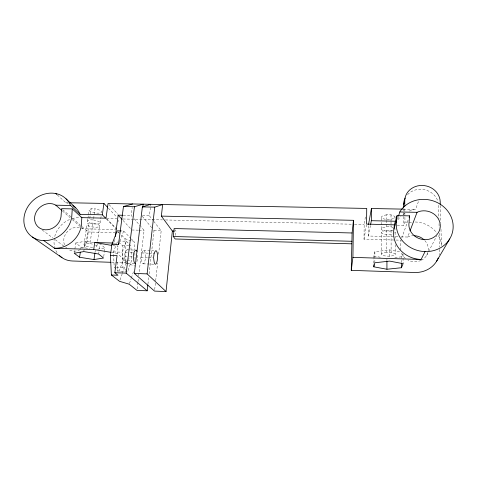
<?xml version="1.0" encoding="UTF-8"?>
<svg xmlns="http://www.w3.org/2000/svg" width="477" height="477" viewBox="0 0 477 477"><rect width="100%" height="100%" fill="white"/><g stroke="black" fill="none" stroke-linecap="round" stroke-linejoin="round"><path stroke-width="0.36" stroke-dasharray="2.38 1.79" d="M381.266 254.092L381.296 232.317M381.296 228.912L381.308 217.077M374.85 262.767L374.868 259.083M374.874 258.343L374.898 251.713L389.602 249.9L400.889 252.118M373.843 263.226L373.867 258.898M373.867 258.176L373.879 256.012L374.898 251.713M398.062 236.783L368.447 236.026L368.524 225.305M400.459 249.948A14.077 12.945 15.9 0 1 400.328 248.249L401.02 240.181L364.023 239.204L364.166 224.488L365.561 215.729M82.02 226.629L88.096 231.965L87.78 237.373A12.718 11.239 -43.5 0 1 82.61 248.106M175.53 235.411L175.971 231.124L174.862 229.58M154.697 289.622L155.585 281.525M155.669 280.792L157.613 263.131M158.591 254.295L161.184 230.749L153.952 221.572M147.93 284.185L148.681 277.578M149.098 273.905L154.029 230.564L153.087 229.419M153.499 221L149.432 215.842L150.78 204.311M141.228 257.198L141.735 252.971L142.575 251.474A6.767 1.956 -87.7 0 1 145.27 253.639A6.767 1.956 -87.7 0 1 144.149 263.083A6.767 1.956 -87.7 0 1 141.58 259.899L141.228 257.198L147.781 257.407M137.137 288.919L137.919 282.33M138.008 281.597L138.354 278.663M138.7 275.736L144.09 230.313L140.751 226.456M126.536 263.268A6.744 2.117 -87.7 0 1 124.944 259.351L124.563 256.656L125.093 252.446L126.006 250.962A6.744 2.117 -87.7 0 1 128.134 250.52M132.159 216.546L131.199 215.443L132.195 207.549M118.022 221.745L118.213 220.308M127.222 262.38L117.199 253.376L118.093 246.484L117.056 245.512M116.531 245.023L114.45 243.079L115.13 237.934M103.736 256.578L104.326 252.25M104.427 251.528L104.916 247.921L100.116 243.723M98.679 254.026L98.989 251.82M99.401 248.875L100.015 244.462M94.995 252.44L95.299 250.3M96.885 246.275L97.189 244.111M97.594 241.225L99.735 226.068M100.176 222.902L101.213 215.568M92.633 247.289A6.481 1.64 7.5 0 1 85.532 245.929A6.481 1.64 7.5 0 1 84.864 243.968L86.093 243.431L90.016 243.544L92.967 223.117L95.609 223.808A6.422 1.807 7.9 0 1 99.198 226.706A6.422 1.807 7.9 0 1 90.499 226.492A6.422 1.807 7.9 0 1 87.851 223.624L89.086 223.021L92.967 223.117M93.432 219.915L96.062 220.618A6.41 1.83 7.9 0 1 99.639 223.546A6.41 1.83 7.9 0 1 90.958 223.343A6.41 1.83 7.9 0 1 88.323 220.44L89.551 219.825L93.432 219.915L95.036 208.801L91.179 208.723L89.95 209.367A6.374 1.92 8.1 0 0 92.55 212.408A6.374 1.92 8.1 0 0 101.19 212.581A6.374 1.92 8.1 0 0 97.654 209.528L95.036 208.801M84.018 244.695L87.005 224.428M87.476 221.256L87.798 219.05M87.905 218.317L88.34 215.377M88.448 214.644L89.098 210.232M83.791 251.576L85.311 241.207L93.772 242.644M86.093 243.431L89.086 223.021M89.754 218.436L91.179 208.723M80.744 249.352L81.066 247.199L75.783 243.02L74.233 253.251M364.023 239.204L366.467 224.822M368.447 236.026L370.51 225.084M397.752 218.609L398.361 216.624M129.458 283.511L131.109 278.657M131.348 277.966L133.471 271.723M397.21 225.239L403.822 225.394L404.961 222.061L404.818 208.33M129.362 244.266L130.871 245.78L131.497 260.722L127.651 271.717L119.071 271.407L116.668 269.439M401.753 238.101L408.372 219.325M120.007 279.951L122.178 273.876M122.416 273.202L126.029 263.095L124.968 238.637L120.83 234.481M119.071 271.407L123.054 260.448L122.392 245.53L118.719 242.012M409.188 211.102A27.416 25.019 14.3 0 1 415.539 209.427L419.134 199.666M126.727 270.924L122.983 267.728L122.291 252.196L126.339 241.249L117.67 241.004L116.621 243.735M401.026 236.86L407.692 237.027L409.51 232.221M119.793 241.207L123.68 231.005L120.8 230.934M115.684 268.629L114.212 267.418L113.478 251.922L116.358 244.415M401.395 262.648L401.348 256.835L402.534 253.764M426.569 255.535L428.257 252.273M428.596 251.623L436.688 235.966M407.692 237.027L409.344 236.353A14.077 12.945 15.9 0 1 413.481 235.692M386.549 214.763L384.158 215.437A6.869 2.2 -0.4 0 0 382.804 218.603A6.869 2.2 -0.4 0 0 392.75 218.812A6.869 2.2 -0.4 0 0 393.024 215.616L390.997 214.853L386.549 214.763L386.561 219.688M393.084 227.565L391.045 226.825L386.567 226.724L384.158 227.356A6.911 2.099 -0.1 0 0 382.912 230.415A6.911 2.099 -0.1 0 0 393.054 230.534M393.102 231.005L391.057 230.272L386.573 230.164L384.164 230.785A6.922 2.069 0 0 0 382.912 233.802A6.922 2.069 0 0 0 393.072 233.933M386.603 252.178L384.17 252.721A7 1.878 0.4 0 0 382.792 255.416A7 1.878 0.4 0 0 392.917 255.714A7 1.878 0.4 0 0 393.203 252.989L391.14 252.309L386.603 252.178L386.573 230.164M75.783 243.02L85.311 241.207M97.594 249.203L104.916 247.921M394.855 257.586L401.348 256.835M57.371 194.998L65.838 202.749L67.812 202.767M403.393 209.129L415.539 209.427M123.227 215.27L131.199 215.443M142.492 215.687L149.432 215.842M106.663 218.609L116.937 218.848M123.03 218.985L162.472 219.885M165.447 219.951L351.513 224.202M354.489 224.268L364.166 224.488M81.472 228.054L82.795 228.751L116.239 229.604M131.849 229.997L138.33 230.164M139.051 230.182L144.09 230.313M154.029 230.564L161.184 230.749M88.096 231.965L116.799 232.716M117.539 232.734L119.011 232.776M112.989 243.037L114.45 243.079M122.392 245.53L128.754 245.715M127.085 249.835L134.305 250.055M143.577 250.342L153.654 250.652M113.478 251.922L122.291 252.196M125.093 252.446L127.281 252.518M130.191 252.607L133.107 252.697M141.735 252.971L148.269 253.174M148.997 253.198L153.35 253.329M124.563 256.656L126.751 256.727M129.672 256.823L132.588 256.912M148.508 257.431L152.873 257.568M404.961 222.061L410.816 222.252A25.877 23.761 15.5 0 1 413.75 222.002M123.054 260.448L126.572 260.561M127.276 260.585L131.497 260.722M111.511 262.308L126.274 262.803M127.985 263.316L135.206 263.56M143.04 263.829L153.85 264.192M116.406 267.496L122.983 267.728M81.066 247.199L89.664 248.636M111.332 252.399L117.199 253.376M112.983 245.613L118.093 246.484M373.879 256.012L381.85 257.532M90.016 243.544L92.687 244.194A6.481 1.64 7.5 0 1 93.707 244.445M126.029 263.095L135.361 266.172M124.968 238.637L134.389 242.095L134.711 250.121M42.274 230.057L52.869 237.945M55.225 239.698L64.639 246.716M62.409 210.953L70.119 217.691M72.325 219.611L81.138 227.308M81.692 227.785L82.795 228.751M62.696 209.647L72.087 217.894M72.635 218.377L81.472 226.14M126.339 241.249L128.856 243.765M118.242 231.882L120.311 233.957M106.502 219.044L116.46 229.091M106.532 218.704L116.865 229.157M123.68 231.005L130.817 238.399M131.33 238.929L134.389 242.095M108.41 208.216L116.907 217.279M123.042 220.457L131.354 229.467M109.03 204.561L117.867 214.167M134.067 218.746L140.274 225.907M142.271 216.248L152.616 228.847M117.378 262.111L117.813 271.592M134.83 253.043L135.098 259.607M440.313 205.432L440.796 222.532M440.986 229.228L441.452 245.589M438.542 205.343L438.906 218.544M439.049 223.683L439.168 228.084M439.311 233.217L439.693 247.158M403.655 208.401L403.727 215.789M403.739 216.528L403.822 225.394M403.017 254.014L403.113 263.662M395.01 216.981L395.022 218.466M395.099 232.293L395.129 238.13M395.171 244.695L395.224 254.175M390.997 214.853L391.021 221.191M391.027 221.894L391.039 224.715M391.039 225.418L391.045 226.825M391.057 230.272L391.14 252.309M389.602 249.9L389.62 257.604M386.925 259.22L386.925 260.651M386.561 220.392L386.567 226.724M395.081 228.871A6.911 2.099 -0.1 0 1 394.855 229.598M80.124 249.715A12.718 11.239 -43.5 0 1 68.724 249.698M66.655 248.088A12.718 11.239 -43.5 0 1 65.796 247.098M64.502 244.814A12.718 11.239 -43.5 0 1 67.048 232.049A12.718 11.239 -43.5 0 1 79.552 227.469M415.223 221.996A25.877 23.761 15.5 0 1 436.849 233.098M438.417 235.525A25.877 23.761 15.5 0 1 441.44 245.631M439.752 249.358A25.478 23.427 15.9 0 1 439.216 254.819M95.418 245.029A6.481 1.64 7.5 0 1 95.352 247.14M407.555 194.658A17.518 15.824 10.6 0 1 424.524 189.703A17.518 15.824 10.6 0 1 437.832 201.211M427.911 252.411A14.077 12.945 15.9 0 1 421.501 260.198M420.964 260.46A14.077 12.945 15.9 0 1 407.966 260.06M405.408 258.391A14.077 12.945 15.9 0 1 401.205 252.721M424.858 240.581A14.077 12.945 15.9 0 1 428.155 251.301M128.951 258.367A6.744 2.117 -87.7 0 1 128.784 259.458M137.668 255.183A6.756 2.033 -87.7 0 1 136.595 262.38M397.901 219.778A27.416 25.019 14.3 0 1 400.769 216.469M403.017 214.549A27.416 25.019 14.3 0 1 405.688 212.784M394.896 231.935A6.922 2.069 0 0 1 394.873 233.009M65.838 202.749A24.619 21.471 -42.8 0 1 68.921 203.613M57.055 252.607A23.021 20.338 -43.5 0 1 55.41 249.423M55.153 248.75A23.021 20.338 -43.5 0 1 70.274 219.253M72.105 218.633A23.021 20.338 -43.5 0 1 80.452 217.798"/><path stroke-width="0.72" d="M370.647 224.351L371.333 220.702L371.41 208.521L402.648 209.117M373.825 266.834L374.85 262.767L389.631 261.104L403.113 263.662L401.443 267.734L386.942 269.249L373.825 266.834L373.837 264.669M438.178 258.093A25.478 23.427 15.9 0 1 414.638 272.492L351.263 270.358L352.092 232.979L353.463 220.314L161.363 216.105L162.645 204.538L154.757 207.137L142.379 206.893L134.329 273.428L154.536 291.095L166.032 291.56L172.364 231.029L161.363 216.105M351.263 270.358L352.908 257.383L353.463 220.314M61.855 210.476L55.797 205.188L54.348 204.43A14.131 12.229 -42.4 0 0 35.292 214.191A14.131 12.229 -42.4 0 0 45.744 229.813A14.131 12.229 -42.4 0 0 61.163 214.608L61.593 208.676L72.271 208.896L81.829 217.637L81.585 221.596A24.619 21.471 -42.8 0 1 54.527 248.273L43.806 240.635M72.271 208.896L71.717 217.142A25.579 22.139 -42.4 0 1 36.324 239.126A25.579 22.139 -42.4 0 1 32.06 201.431A25.579 22.139 -42.4 0 1 70.363 205.199L80.053 214.322L102.311 214.811L105.459 217.983M425.055 251.582L421.125 259.47A27.416 25.019 14.3 0 1 393.948 229.002L394.33 224.834L397.049 215.682L409.6 215.848L408.861 224.78A15.795 14.352 13.4 0 0 426.623 239.615A15.795 14.352 13.4 0 0 439.812 222.282A15.795 14.352 13.4 0 0 418.913 211.561L417.065 212.319L399.774 211.979L398.563 215.956M393.948 229.002L396.661 220.01L397.049 215.682M351.68 243.819L175.16 238.983L173.294 236.503L174.123 228.555L352.092 232.979M166.032 291.56L147.101 273.887L154.757 207.137M120.8 230.934L117.205 230.838L111.886 244.415L110.425 255.338L111.379 274.996L119.524 281.305L129.219 284.203L136.965 290.386L147.178 290.797L147.846 284.924M142.838 207.042L143.189 204.162L134.46 206.738L123.465 206.523L118.499 244.606L111.886 244.415M147.178 290.797L126.166 273.13L134.46 206.738M111.379 274.996L117.986 275.235L114.832 272.725L117.074 255.553L110.425 255.338M115.327 236.467L118.147 215.157L122.5 215.252M102.311 214.811L103.914 203.417L69.791 202.779M54.527 248.273L93.736 249.465L94.726 242.507L112.989 243.037M93.987 259.566L103.533 258.021L98.679 254.026L83.791 251.576L74.233 253.251L79.576 257.24L93.987 259.566L94.899 253.15M79.576 257.24L80.321 252.22M368.53 224.589L371.41 208.521M403.649 207.662L403.62 204.711L404.74 201.103A17.792 16.039 10.3 0 1 422.163 185.446A17.792 16.039 10.3 0 1 440.205 201.711L440.289 204.687M409.105 217.244L409.6 215.848M410.035 230.85L417.065 212.319M118.499 244.606L119.017 243.246M399.774 211.979L399.923 211.687A28.584 25.973 13.4 0 1 447.372 210.595A28.584 25.973 13.4 0 1 431.506 251.087A28.584 25.973 13.4 0 1 396.661 220.01M436.634 261.181L449.722 238.911M142.379 206.893L150.78 204.311M123.465 206.523L132.648 203.965M55.797 205.188L70.453 205.474M371.333 220.702L395.487 221.233M81.829 217.637L106.013 218.186L108.046 203.494L366.724 208.431L366.586 224.107L394.33 224.834M172.364 231.029L174.528 231.089M173.294 236.503L351.96 241.29M352.908 257.383L421.125 259.47M110.771 262.284L72.397 260.997A23.021 20.338 -43.5 0 1 59.279 255.386M114.832 272.725L126.166 273.13M134.329 273.428L147.101 273.887M93.736 249.465L110.598 252.273M94.726 242.507L111.523 245.369M32.4 237.045L62.016 257.681M55.785 193.549L56.846 194.515M66.047 198.843L75.771 207.9M103.914 203.417L107.408 207.149M118.147 215.157L122.064 219.396M80.053 214.322L79.969 214.054A24.619 21.471 -42.8 0 0 72.856 205.569M404.74 201.103L404.794 206.159M401.401 263.376L401.443 267.734M386.925 261.366L386.942 269.249M403.62 204.711A17.518 15.824 10.6 0 1 405.17 198.074M137.036 251.391A6.756 2.033 -87.7 0 0 134.711 251.23L133.834 252.721L133.316 256.936L133.679 259.637A6.756 2.033 -87.7 0 0 135.563 263.566M414.084 235.698A14.077 12.945 15.9 0 1 424.017 239.728M154.077 253.353L153.6 257.592L153.922 260.305A6.791 1.836 -87.8 0 0 156.331 263.495A6.791 1.836 -87.8 0 0 157.398 254.014A6.791 1.836 -87.8 0 0 154.87 251.85L154.077 253.353"/></g></svg>
